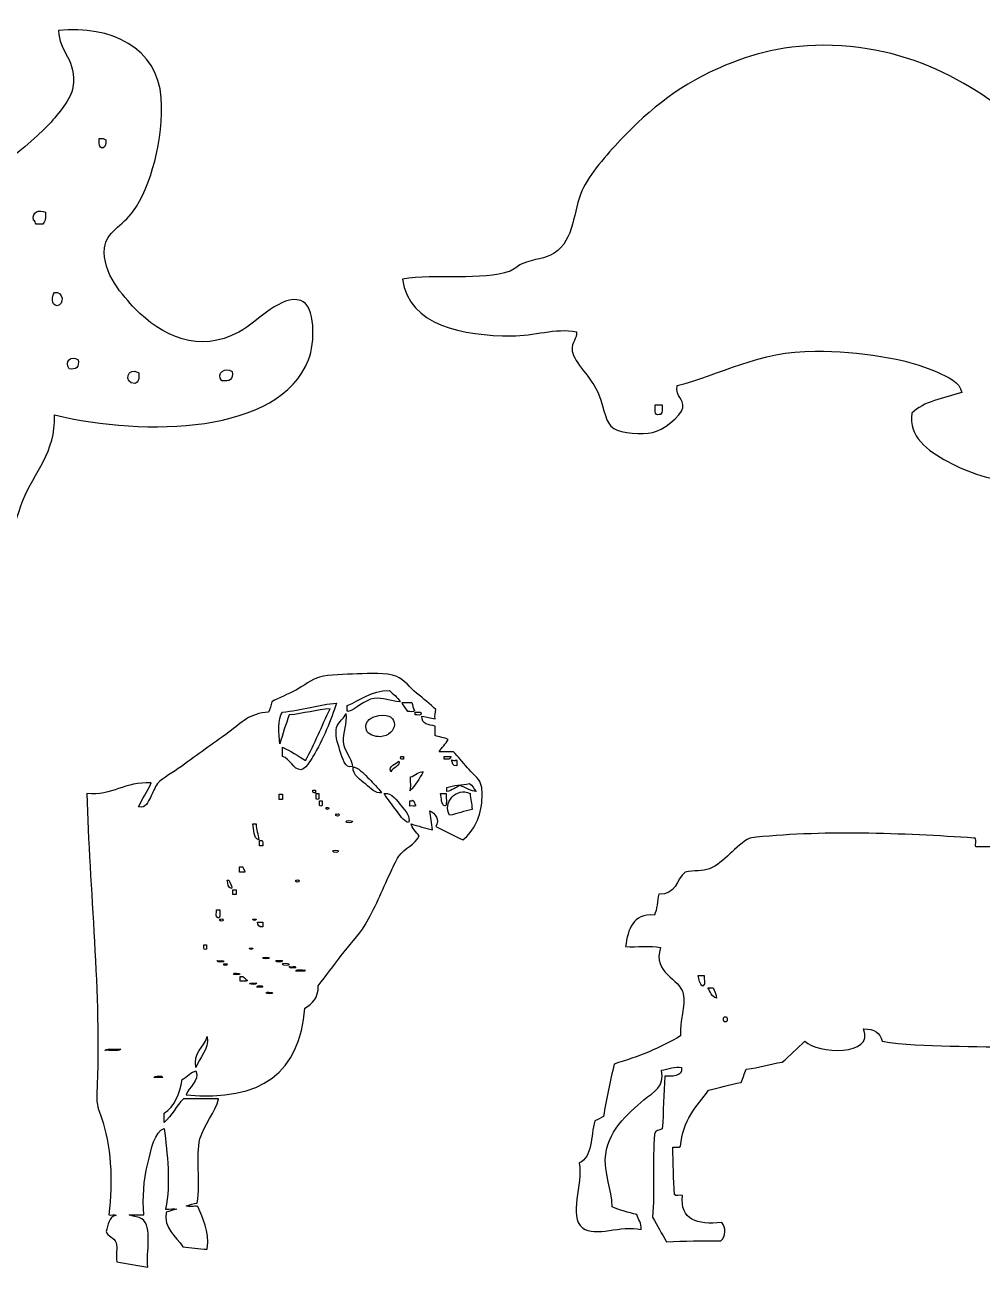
# Model space of a CAD drawing. Header units: centimetres. Extents: x -66 to 65, y -66 to 66.
# Drawn here: x 0.75 to 9.15, y 20.68 to 31.57 of the extents above; entities that cross this region are included whole.
import ezdxf

# ---------------------------------------------------------------- set-up
doc = ezdxf.new("R2010")
doc.units = ezdxf.units.CM
doc.header["$MEASUREMENT"] = 0
doc.layers.add('Layer 1', color=7, linetype='Continuous')

msp = doc.modelspace()

# ---------------------------------------------------------------- linework, layer by layer
at = {"layer": 'Layer 1'}
for points, knots in [([(1.01197, 28.14978), (1.02128, 27.81786), (0.83533, 27.65091), (0.73495, 27.3995), (0.73495, 27.3995), (0.63637, 27.15264), (0.59131, 26.8819), (0.57334, 26.53381), (0.57334, 26.53381), (0.14448, 26.36405), (-0.21411, 26.88243), (-0.25772, 27.27253), (-0.25772, 27.27253), (-0.29063, 27.56661), (-0.19168, 27.89999), (-0.40779, 28.04591), (-0.40779, 28.04591), (-0.82313, 28.04829), (-1.24218, 28.07816), (-1.58516, 28.21903), (-1.58516, 28.21903), (-1.89181, 28.34497), (-2.20159, 28.56124), (-2.33544, 28.80773), (-2.33544, 28.80773), (-2.39711, 28.92132), (-2.47138, 29.23162), (-2.347, 29.3156), (-2.347, 29.3156), (-2.1973, 29.41667), (-1.7365, 29.22035), (-1.57362, 29.16553), (-1.57362, 29.16553), (-1.29679, 29.0724), (-1.06663, 28.94709), (-0.81181, 28.96931), (-0.81181, 28.96931), (-0.67865, 28.98093), (-0.55011, 29.07128), (-0.53476, 29.18862), (-0.53476, 29.18862), (-0.50796, 29.39383), (-0.71015, 29.57541), (-0.83488, 29.68498), (-0.83488, 29.68498), (-0.99241, 29.82333), (-1.14518, 29.90641), (-1.28507, 30.03124), (-1.28507, 30.03124), (-1.39707, 30.13123), (-1.5061, 30.27788), (-1.60826, 30.42372), (-1.60826, 30.42372), (-1.70071, 30.55559), (-1.84631, 30.71873), (-1.8045, 30.93159), (-1.8045, 30.93159), (-1.77823, 31.0655), (-1.60537, 31.2107), (-1.44668, 31.1971), (-1.44668, 31.1971), (-1.20255, 31.17612), (-1.11529, 30.79133), (-0.89264, 30.71228), (-0.89264, 30.71228), (-0.75606, 30.66381), (-0.62374, 30.67926), (-0.52328, 30.65455), (-0.52328, 30.65455), (-0.13482, 30.55911), (0.1345, 30.28294), (0.20393, 29.82347), (0.20393, 29.82347), (0.27521, 30.22233), (0.7141, 30.42026), (0.96577, 30.70075), (0.96577, 30.70075), (1.04737, 30.79171), (1.15598, 30.92083), (1.17355, 31.02394), (1.17355, 31.02394), (1.21295, 31.25556), (1.04838, 31.33607), (1.04655, 31.5203), (1.04655, 31.5203), (1.50579, 31.57047), (1.91737, 31.36578), (1.9469, 30.9316), (1.9469, 30.9316), (1.97122, 30.57399), (1.85186, 30.13737), (1.70449, 29.93891), (1.70449, 29.93891), (1.60376, 29.80331), (1.46636, 29.75799), (1.45054, 29.61572), (1.45054, 29.61572), (1.42593, 29.39392), (1.619, 29.18625), (1.71605, 29.08475), (1.71605, 29.08475), (1.9501, 28.83975), (2.28485, 28.68679), (2.62794, 28.87695), (2.62794, 28.87695), (2.81569, 28.98104), (2.99587, 29.20665), (3.17044, 29.154), (3.17044, 29.154), (3.30099, 29.11463), (3.29736, 28.78136), (3.23968, 28.63454), (3.23968, 28.63454), (2.98354, 27.98251), (1.80855, 27.96028), (1.01197, 28.14978)], [0, 0, 0, 0, 0.03333333, 0.03333333, 0.03333333, 0.03333333, 0.06666667, 0.06666667, 0.06666667, 0.06666667, 0.1, 0.1, 0.1, 0.1, 0.13333333, 0.13333333, 0.13333333, 0.13333333, 0.16666667, 0.16666667, 0.16666667, 0.16666667, 0.2, 0.2, 0.2, 0.2, 0.23333333, 0.23333333, 0.23333333, 0.23333333, 0.26666667, 0.26666667, 0.26666667, 0.26666667, 0.3, 0.3, 0.3, 0.3, 0.33333333, 0.33333333, 0.33333333, 0.33333333, 0.36666667, 0.36666667, 0.36666667, 0.36666667, 0.4, 0.4, 0.4, 0.4, 0.43333333, 0.43333333, 0.43333333, 0.43333333, 0.46666667, 0.46666667, 0.46666667, 0.46666667, 0.5, 0.5, 0.5, 0.5, 0.53333333, 0.53333333, 0.53333333, 0.53333333, 0.56666667, 0.56666667, 0.56666667, 0.56666667, 0.6, 0.6, 0.6, 0.6, 0.63333333, 0.63333333, 0.63333333, 0.63333333, 0.66666667, 0.66666667, 0.66666667, 0.66666667, 0.7, 0.7, 0.7, 0.7, 0.73333333, 0.73333333, 0.73333333, 0.73333333, 0.76666667, 0.76666667, 0.76666667, 0.76666667, 0.8, 0.8, 0.8, 0.8, 0.83333333, 0.83333333, 0.83333333, 0.83333333, 0.86666667, 0.86666667, 0.86666667, 0.86666667, 0.9, 0.9, 0.9, 0.9, 0.93333333, 0.93333333, 0.93333333, 0.93333333, 1, 1, 1, 1]), ([(10.75877, 27.83797), (10.68699, 27.5917), (10.89958, 27.41646), (10.85563, 27.22043), (10.85563, 27.22043), (10.82393, 27.07909), (10.59131, 27.05406), (10.38338, 27.08721), (10.38338, 27.08721), (10.29887, 27.1007), (10.19904, 27.16508), (10.16544, 27.23252), (10.16544, 27.23252), (10.09858, 27.36648), (10.16158, 27.59312), (10.09276, 27.72901), (10.09276, 27.72901), (10.03013, 27.85265), (9.86345, 27.9075), (9.76584, 27.95907), (9.76584, 27.95907), (9.63477, 28.02829), (9.51073, 28.10366), (9.39045, 28.14068), (9.39045, 28.14068), (9.41151, 28.05993), (9.45673, 28.00812), (9.49943, 27.93483), (9.49943, 27.93483), (9.57645, 27.8027), (9.6685, 27.61863), (9.42675, 27.5837), (9.42675, 27.5837), (9.25041, 27.55819), (9.01487, 27.6494), (8.84554, 27.7411), (8.84554, 27.7411), (8.66205, 27.84048), (8.49949, 27.95978), (8.53071, 28.16491), (8.53071, 28.16491), (8.63025, 28.27127), (8.81183, 28.29553), (8.96664, 28.34655), (8.96664, 28.34655), (8.95394, 28.43643), (8.84483, 28.48569), (8.7487, 28.52816), (8.7487, 28.52816), (8.47655, 28.64847), (8.06618, 28.70863), (7.68312, 28.7098), (7.68312, 28.7098), (7.18681, 28.71136), (6.84114, 28.49935), (6.47223, 28.40709), (6.47223, 28.40709), (6.45665, 28.30324), (6.53094, 28.29589), (6.52068, 28.21336), (6.52068, 28.21336), (6.51158, 28.13994), (6.34045, 28.01373), (6.2543, 27.99542), (6.2543, 27.99542), (6.16984, 27.97743), (5.98204, 27.9897), (5.91526, 28.03172), (5.91526, 28.03172), (5.8421, 28.0777), (5.83954, 28.18444), (5.78204, 28.33446), (5.78204, 28.33446), (5.72767, 28.47633), (5.5645, 28.6083), (5.55198, 28.70982), (5.55198, 28.70982), (5.541, 28.79896), (5.59939, 28.81428), (5.58831, 28.87937), (5.58831, 28.87937), (5.40419, 28.91474), (5.21519, 28.84267), (5.01922, 28.84304), (5.01922, 28.84304), (4.59567, 28.84375), (4.1221, 28.92982), (4.06259, 29.3395), (4.06259, 29.3395), (4.35363, 29.39371), (4.76048, 29.32034), (5.0071, 29.41213), (5.0071, 29.41213), (5.04726, 29.42708), (5.07118, 29.45401), (5.10396, 29.47269), (5.10396, 29.47269), (5.23271, 29.52584), (5.30748, 29.51397), (5.39458, 29.56955), (5.39458, 29.56955), (5.57304, 29.68353), (5.56021, 29.94846), (5.63673, 30.11446), (5.63673, 30.11446), (5.70708, 30.2671), (5.84784, 30.42606), (5.97577, 30.56251), (5.97577, 30.56251), (6.2316, 30.83532), (6.51523, 31.05868), (6.89604, 31.21637), (6.89604, 31.21637), (7.18216, 31.33488), (7.48492, 31.41187), (7.91318, 31.38589), (7.91318, 31.38589), (8.73117, 31.33628), (9.30764, 30.87977), (9.80215, 30.44141), (9.80215, 30.44141), (10.18778, 30.09954), (10.55621, 29.80247), (10.72245, 29.24264), (10.72245, 29.24264), (10.77304, 29.07222), (10.80741, 28.8387), (10.89197, 28.67349), (10.89197, 28.67349), (10.98878, 28.48439), (11.25919, 28.42536), (11.26733, 28.1407), (11.26733, 28.1407), (11.27502, 27.8722), (10.94532, 27.60093), (10.75877, 27.83797)], [0, 0, 0, 0, 0.02857143, 0.02857143, 0.02857143, 0.02857143, 0.05714286, 0.05714286, 0.05714286, 0.05714286, 0.08571429, 0.08571429, 0.08571429, 0.08571429, 0.11428571, 0.11428571, 0.11428571, 0.11428571, 0.14285714, 0.14285714, 0.14285714, 0.14285714, 0.17142857, 0.17142857, 0.17142857, 0.17142857, 0.2, 0.2, 0.2, 0.2, 0.22857143, 0.22857143, 0.22857143, 0.22857143, 0.25714286, 0.25714286, 0.25714286, 0.25714286, 0.28571429, 0.28571429, 0.28571429, 0.28571429, 0.31428571, 0.31428571, 0.31428571, 0.31428571, 0.34285714, 0.34285714, 0.34285714, 0.34285714, 0.37142857, 0.37142857, 0.37142857, 0.37142857, 0.4, 0.4, 0.4, 0.4, 0.42857143, 0.42857143, 0.42857143, 0.42857143, 0.45714286, 0.45714286, 0.45714286, 0.45714286, 0.48571429, 0.48571429, 0.48571429, 0.48571429, 0.51428571, 0.51428571, 0.51428571, 0.51428571, 0.54285714, 0.54285714, 0.54285714, 0.54285714, 0.57142857, 0.57142857, 0.57142857, 0.57142857, 0.6, 0.6, 0.6, 0.6, 0.62857143, 0.62857143, 0.62857143, 0.62857143, 0.65714286, 0.65714286, 0.65714286, 0.65714286, 0.68571429, 0.68571429, 0.68571429, 0.68571429, 0.71428571, 0.71428571, 0.71428571, 0.71428571, 0.74285714, 0.74285714, 0.74285714, 0.74285714, 0.77142857, 0.77142857, 0.77142857, 0.77142857, 0.8, 0.8, 0.8, 0.8, 0.82857143, 0.82857143, 0.82857143, 0.82857143, 0.85714286, 0.85714286, 0.85714286, 0.85714286, 0.88571429, 0.88571429, 0.88571429, 0.88571429, 0.91428571, 0.91428571, 0.91428571, 0.91428571, 0.94285714, 0.94285714, 0.94285714, 0.94285714, 1, 1, 1, 1]), ([(1.43908, 30.49298), (1.45924, 30.50356), (1.46456, 30.52904), (1.46215, 30.56222), (1.46215, 30.56222), (1.44874, 30.57193), (1.43122, 30.57746), (1.40444, 30.57381), (1.40444, 30.57381), (1.40601, 30.53685), (1.39302, 30.48541), (1.43908, 30.49298)], [0, 0, 0, 0, 0.25, 0.25, 0.25, 0.25, 0.5, 0.5, 0.5, 0.5, 1, 1, 1, 1]), ([(0.82729, 29.85811), (0.84351, 29.85512), (0.84047, 29.83284), (0.85039, 29.82348), (0.85039, 29.82348), (0.86965, 29.82348), (0.88883, 29.82348), (0.90812, 29.82348), (0.90812, 29.82348), (0.93183, 29.84208), (0.9349, 29.88137), (0.93122, 29.92741), (0.93122, 29.92741), (0.87862, 29.9535), (0.81414, 29.93169), (0.82729, 29.85811)], [0, 0, 0, 0, 0.2, 0.2, 0.2, 0.2, 0.4, 0.4, 0.4, 0.4, 0.6, 0.6, 0.6, 0.6, 1, 1, 1, 1]), ([(1.03506, 29.10786), (1.10028, 29.11588), (1.09107, 29.23745), (1.01196, 29.22324), (1.01196, 29.22324), (0.98958, 29.18874), (0.97656, 29.11561), (1.03506, 29.10786)], [0, 0, 0, 0, 0.33333333, 0.33333333, 0.33333333, 0.33333333, 1, 1, 1, 1]), ([(1.13894, 28.5538), (1.20204, 28.54454), (1.22898, 28.57153), (1.21977, 28.63458), (1.21977, 28.63458), (1.15563, 28.67574), (1.0978, 28.61791), (1.13894, 28.5538)], [0, 0, 0, 0, 0.33333333, 0.33333333, 0.33333333, 0.33333333, 1, 1, 1, 1]), ([(1.7161, 28.42682), (1.75052, 28.43468), (1.75476, 28.47275), (1.75073, 28.51916), (1.75073, 28.51916), (1.65427, 28.58385), (1.60744, 28.42579), (1.7161, 28.42682)], [0, 0, 0, 0, 0.33333333, 0.33333333, 0.33333333, 0.33333333, 1, 1, 1, 1]), ([(2.47792, 28.44992), (2.54467, 28.44087), (2.58214, 28.46109), (2.57026, 28.5307), (2.57026, 28.5307), (2.51207, 28.57674), (2.42503, 28.51493), (2.47792, 28.44992)], [0, 0, 0, 0, 0.33333333, 0.33333333, 0.33333333, 0.33333333, 1, 1, 1, 1]), ([(6.3148, 28.15277), (6.34943, 28.15446), (6.33695, 28.20331), (6.33901, 28.23757), (6.33901, 28.23757), (6.31882, 28.23754), (6.29866, 28.23757), (6.27845, 28.23757), (6.27845, 28.23757), (6.28011, 28.19883), (6.26651, 28.14491), (6.3148, 28.15277)], [0, 0, 0, 0, 0.25, 0.25, 0.25, 0.25, 0.5, 0.5, 0.5, 0.5, 1, 1, 1, 1]), ([(2.08414, 21.1878), (2.06895, 21.19312), (2.01844, 21.18415), (1.98569, 21.1878), (1.98569, 21.1878), (2.03178, 21.41688), (2.00043, 21.66926), (1.9741, 21.89442), (1.9741, 21.89442), (1.88927, 21.86619), (1.85924, 21.71173), (1.82929, 21.58742), (1.82929, 21.58742), (1.79177, 21.43171), (1.7836, 21.2922), (1.79455, 21.13564), (1.79455, 21.13564), (1.75208, 21.13564), (1.70959, 21.13564), (1.66713, 21.13564), (1.66713, 21.13564), (1.71473, 21.1195), (1.74703, 21.12172), (1.7772, 21.1009), (1.7772, 21.1009), (1.87499, 21.03338), (1.81337, 20.80631), (1.82932, 20.6781), (1.82932, 20.6781), (1.73571, 20.69067), (1.64771, 20.70882), (1.55709, 20.72443), (1.55709, 20.72443), (1.54749, 20.78944), (1.56527, 20.84601), (1.55132, 20.89241), (1.55132, 20.89241), (1.5364, 20.94202), (1.47546, 20.94496), (1.4644, 20.99086), (1.4644, 20.99086), (1.48538, 21.04521), (1.48382, 21.12204), (1.55132, 21.12987), (1.55132, 21.12987), (1.5414, 21.1431), (1.50708, 21.13199), (1.48761, 21.13564), (1.48761, 21.13564), (1.52817, 21.43234), (1.50333, 21.76027), (1.4239, 21.98707), (1.4239, 21.98707), (1.39773, 22.06184), (1.37879, 22.09523), (1.38334, 22.19556), (1.38334, 22.19556), (1.4235, 23.07919), (1.31569, 24.00235), (1.29648, 24.83092), (1.29648, 24.83092), (1.51556, 24.8075), (1.62964, 24.93747), (1.8583, 24.9236), (1.8583, 24.9236), (1.82917, 24.84653), (1.78199, 24.7875), (1.74823, 24.71508), (1.74823, 24.71508), (1.81459, 24.69799), (1.83231, 24.75913), (1.8525, 24.79617), (1.8525, 24.79617), (1.87338, 24.83443), (1.89089, 24.88735), (1.91621, 24.9178), (1.91621, 24.9178), (1.96164, 24.97246), (2.05398, 25.01607), (2.12473, 25.0684), (2.12473, 25.0684), (2.27186, 25.1772), (2.38963, 25.25893), (2.54174, 25.36958), (2.54174, 25.36958), (2.65358, 25.45094), (2.72047, 25.5364), (2.88924, 25.54333), (2.88924, 25.54333), (2.90086, 25.57228), (2.90821, 25.60548), (2.91824, 25.63601), (2.91824, 25.63601), (2.97886, 25.67141), (3.05381, 25.6985), (3.13255, 25.74026), (3.13255, 25.74026), (3.19452, 25.77312), (3.265, 25.83067), (3.33527, 25.8503), (3.33527, 25.8503), (3.42385, 25.87507), (3.5563, 25.8743), (3.66539, 25.87925), (3.66539, 25.87925), (3.77628, 25.88428), (3.91928, 25.89274), (4.01292, 25.85607), (4.01292, 25.85607), (4.0724, 25.83281), (4.13497, 25.75468), (4.1867, 25.71129), (4.1867, 25.71129), (4.24777, 25.66004), (4.30552, 25.61829), (4.35466, 25.56648), (4.35466, 25.56648), (4.35217, 25.54), (4.34588, 25.51737), (4.34887, 25.48541), (4.34887, 25.48541), (4.30799, 25.49091), (4.27685, 25.50605), (4.23304, 25.50856), (4.23304, 25.50856), (4.22793, 25.43588), (4.29413, 25.4345), (4.34887, 25.42167), (4.34887, 25.42167), (4.34887, 25.39466), (4.34887, 25.36762), (4.34887, 25.3406), (4.34887, 25.3406), (4.38231, 25.32383), (4.4311, 25.32245), (4.4647, 25.30586), (4.4647, 25.30586), (4.44337, 25.26347), (4.40715, 25.23601), (4.38366, 25.19582), (4.38366, 25.19582), (4.40506, 25.19384), (4.47095, 25.19722), (4.51103, 25.19582), (4.51103, 25.19582), (4.54611, 25.1565), (4.58876, 25.10843), (4.63269, 25.05681), (4.63269, 25.05681), (4.66957, 25.01344), (4.73096, 24.96288), (4.74852, 24.9178), (4.74852, 24.9178), (4.76487, 24.87592), (4.76159, 24.82035), (4.76011, 24.77879), (4.76011, 24.77879), (4.75503, 24.63623), (4.68611, 24.49391), (4.5921, 24.42547), (4.5921, 24.42547), (4.5091, 24.46021), (4.43446, 24.50336), (4.35464, 24.5413), (4.35464, 24.5413), (4.39414, 24.59924), (4.35027, 24.65933), (4.30249, 24.68031), (4.30249, 24.68031), (4.31183, 24.62591), (4.3213, 24.57167), (4.32569, 24.51233), (4.32569, 24.51233), (4.26148, 24.52731), (4.20131, 24.54628), (4.14032, 24.56448), (4.14032, 24.56448), (4.14384, 24.53315), (4.18456, 24.48907), (4.20983, 24.46023), (4.20983, 24.46023), (4.17274, 24.38392), (4.07963, 24.34937), (4.03026, 24.28068), (4.03026, 24.28068), (4.00179, 24.24102), (3.98009, 24.17995), (3.95499, 24.13011), (3.95499, 24.13011), (3.8839, 23.98869), (3.82098, 23.81618), (3.73491, 23.67833), (3.73491, 23.67833), (3.67369, 23.58028), (3.5918, 23.49855), (3.52639, 23.41192), (3.52639, 23.41192), (3.45866, 23.32215), (3.39391, 23.23356), (3.32367, 23.14548), (3.32367, 23.14548), (3.32756, 23.03732), (3.27141, 22.98922), (3.20784, 22.94855), (3.20784, 22.94855), (3.16328, 22.39266), (2.83086, 22.12466), (2.16528, 22.1898), (2.16528, 22.1898), (2.18727, 22.26073), (2.28646, 22.30892), (2.2522, 22.39832), (2.2522, 22.39832), (2.21431, 22.39364), (2.17214, 22.34326), (2.13054, 22.32302), (2.13054, 22.32302), (2.10739, 22.19557), (2.06577, 22.08661), (1.97414, 22.02764), (1.97414, 22.02764), (1.97414, 22.00063), (1.97414, 21.97359), (1.97414, 21.94655), (1.97414, 21.94655), (2.03801, 22.00817), (2.08217, 22.0895), (2.14212, 22.15507), (2.14212, 22.15507), (2.24443, 22.15507), (2.34675, 22.15507), (2.44909, 22.15507), (2.44909, 22.15507), (2.42636, 22.03569), (2.31955, 21.92718), (2.28693, 21.80175), (2.28693, 21.80175), (2.24777, 21.65094), (2.29511, 21.42861), (2.26378, 21.23993), (2.26378, 21.23993), (2.22838, 21.23477), (2.19872, 21.2239), (2.16528, 21.21675), (2.16528, 21.21675), (2.18856, 21.20334), (2.23666, 21.21477), (2.26955, 21.21096), (2.26955, 21.21096), (2.31006, 21.09896), (2.37181, 21.00816), (2.35062, 20.83448), (2.35062, 20.83448), (2.27693, 20.83996), (2.20587, 20.84805), (2.13631, 20.85766), (2.13631, 20.85766), (2.07895, 20.94794), (1.9633, 21.01866), (1.9915, 21.15884), (1.9915, 21.15884), (2.02032, 21.17055), (2.05112, 21.18028), (2.08414, 21.1878)], [0, 0, 0, 0, 0.01492537, 0.01492537, 0.01492537, 0.01492537, 0.02985075, 0.02985075, 0.02985075, 0.02985075, 0.04477612, 0.04477612, 0.04477612, 0.04477612, 0.05970149, 0.05970149, 0.05970149, 0.05970149, 0.07462687, 0.07462687, 0.07462687, 0.07462687, 0.08955224, 0.08955224, 0.08955224, 0.08955224, 0.10447761, 0.10447761, 0.10447761, 0.10447761, 0.11940299, 0.11940299, 0.11940299, 0.11940299, 0.13432836, 0.13432836, 0.13432836, 0.13432836, 0.14925373, 0.14925373, 0.14925373, 0.14925373, 0.1641791, 0.1641791, 0.1641791, 0.1641791, 0.17910448, 0.17910448, 0.17910448, 0.17910448, 0.19402985, 0.19402985, 0.19402985, 0.19402985, 0.20895522, 0.20895522, 0.20895522, 0.20895522, 0.2238806, 0.2238806, 0.2238806, 0.2238806, 0.23880597, 0.23880597, 0.23880597, 0.23880597, 0.25373134, 0.25373134, 0.25373134, 0.25373134, 0.26865672, 0.26865672, 0.26865672, 0.26865672, 0.28358209, 0.28358209, 0.28358209, 0.28358209, 0.29850746, 0.29850746, 0.29850746, 0.29850746, 0.31343284, 0.31343284, 0.31343284, 0.31343284, 0.32835821, 0.32835821, 0.32835821, 0.32835821, 0.34328358, 0.34328358, 0.34328358, 0.34328358, 0.35820896, 0.35820896, 0.35820896, 0.35820896, 0.37313433, 0.37313433, 0.37313433, 0.37313433, 0.3880597, 0.3880597, 0.3880597, 0.3880597, 0.40298507, 0.40298507, 0.40298507, 0.40298507, 0.41791045, 0.41791045, 0.41791045, 0.41791045, 0.43283582, 0.43283582, 0.43283582, 0.43283582, 0.44776119, 0.44776119, 0.44776119, 0.44776119, 0.46268657, 0.46268657, 0.46268657, 0.46268657, 0.47761194, 0.47761194, 0.47761194, 0.47761194, 0.49253731, 0.49253731, 0.49253731, 0.49253731, 0.50746269, 0.50746269, 0.50746269, 0.50746269, 0.52238806, 0.52238806, 0.52238806, 0.52238806, 0.53731343, 0.53731343, 0.53731343, 0.53731343, 0.55223881, 0.55223881, 0.55223881, 0.55223881, 0.56716418, 0.56716418, 0.56716418, 0.56716418, 0.58208955, 0.58208955, 0.58208955, 0.58208955, 0.59701493, 0.59701493, 0.59701493, 0.59701493, 0.6119403, 0.6119403, 0.6119403, 0.6119403, 0.62686567, 0.62686567, 0.62686567, 0.62686567, 0.64179104, 0.64179104, 0.64179104, 0.64179104, 0.65671642, 0.65671642, 0.65671642, 0.65671642, 0.67164179, 0.67164179, 0.67164179, 0.67164179, 0.68656716, 0.68656716, 0.68656716, 0.68656716, 0.70149254, 0.70149254, 0.70149254, 0.70149254, 0.71641791, 0.71641791, 0.71641791, 0.71641791, 0.73134328, 0.73134328, 0.73134328, 0.73134328, 0.74626866, 0.74626866, 0.74626866, 0.74626866, 0.76119403, 0.76119403, 0.76119403, 0.76119403, 0.7761194, 0.7761194, 0.7761194, 0.7761194, 0.79104478, 0.79104478, 0.79104478, 0.79104478, 0.80597015, 0.80597015, 0.80597015, 0.80597015, 0.82089552, 0.82089552, 0.82089552, 0.82089552, 0.8358209, 0.8358209, 0.8358209, 0.8358209, 0.85074627, 0.85074627, 0.85074627, 0.85074627, 0.86567164, 0.86567164, 0.86567164, 0.86567164, 0.88059701, 0.88059701, 0.88059701, 0.88059701, 0.89552239, 0.89552239, 0.89552239, 0.89552239, 0.91044776, 0.91044776, 0.91044776, 0.91044776, 0.92537313, 0.92537313, 0.92537313, 0.92537313, 0.94029851, 0.94029851, 0.94029851, 0.94029851, 0.95522388, 0.95522388, 0.95522388, 0.95522388, 0.97014925, 0.97014925, 0.97014925, 0.97014925, 1, 1, 1, 1]), ([(3.94916, 25.7345), (3.78475, 25.73095), (3.69516, 25.65253), (3.57848, 25.60128), (3.57848, 25.60128), (3.5821, 25.58554), (3.57115, 25.5553), (3.58427, 25.54913), (3.58427, 25.54913), (3.65859, 25.57088), (3.72778, 25.65237), (3.81597, 25.66496), (3.81597, 25.66496), (3.88656, 25.67504), (3.95985, 25.63927), (4.04187, 25.63601), (4.04187, 25.63601), (4.01938, 25.67727), (3.9812, 25.70278), (3.94916, 25.7345)], [0, 0, 0, 0, 0.16666667, 0.16666667, 0.16666667, 0.16666667, 0.33333333, 0.33333333, 0.33333333, 0.33333333, 0.5, 0.5, 0.5, 0.5, 0.66666667, 0.66666667, 0.66666667, 0.66666667, 1, 1, 1, 1]), ([(3.17306, 25.03944), (3.2092, 25.04111), (3.25214, 25.11387), (3.27731, 25.1553), (3.27731, 25.1553), (3.36602, 25.30143), (3.43823, 25.48399), (3.48583, 25.62443), (3.48583, 25.62443), (3.33756, 25.61054), (3.17275, 25.56297), (3.01088, 25.54334), (3.01088, 25.54334), (2.96667, 25.49103), (2.9804, 25.34993), (2.98773, 25.26534), (2.98773, 25.26534), (3.01226, 25.35278), (3.04009, 25.43695), (3.0688, 25.52019), (3.0688, 25.52019), (3.19263, 25.52972), (3.31732, 25.56879), (3.42789, 25.57231), (3.42789, 25.57231), (3.35529, 25.4229), (3.29163, 25.26452), (3.21358, 25.12053), (3.21358, 25.12053), (3.14804, 25.16114), (3.08282, 25.2021), (3.01086, 25.23639), (3.01086, 25.23639), (3.01086, 25.20935), (3.01086, 25.18231), (3.01086, 25.1553), (3.01086, 25.1553), (3.07598, 25.14004), (3.10723, 25.03648), (3.17306, 25.03944)], [0, 0, 0, 0, 0.09090909, 0.09090909, 0.09090909, 0.09090909, 0.18181818, 0.18181818, 0.18181818, 0.18181818, 0.27272727, 0.27272727, 0.27272727, 0.27272727, 0.36363636, 0.36363636, 0.36363636, 0.36363636, 0.45454545, 0.45454545, 0.45454545, 0.45454545, 0.54545455, 0.54545455, 0.54545455, 0.54545455, 0.63636364, 0.63636364, 0.63636364, 0.63636364, 0.72727273, 0.72727273, 0.72727273, 0.72727273, 0.81818182, 0.81818182, 0.81818182, 0.81818182, 1, 1, 1, 1]), ([(4.11137, 25.54914), (4.12894, 25.55279), (4.16124, 25.54173), (4.16926, 25.55493), (4.16926, 25.55493), (4.15672, 25.57522), (4.15193, 25.60324), (4.14611, 25.63023), (4.14611, 25.63023), (4.11714, 25.63023), (4.08819, 25.63023), (4.05922, 25.63023), (4.05922, 25.63023), (4.07163, 25.59824), (4.09333, 25.57551), (4.11137, 25.54914)], [0, 0, 0, 0, 0.2, 0.2, 0.2, 0.2, 0.4, 0.4, 0.4, 0.4, 0.6, 0.6, 0.6, 0.6, 1, 1, 1, 1]), ([(11.14019, 25.66142), (11.16874, 25.60805), (11.20832, 25.56575), (11.23999, 25.51553), (11.23999, 25.51553), (11.28195, 25.51455), (11.29021, 25.54723), (11.33214, 25.54625), (11.33214, 25.54625), (11.35143, 25.38128), (11.37299, 25.21854), (11.3859, 25.04711), (11.3859, 25.04711), (11.41945, 25.12876), (11.44273, 25.22062), (11.46268, 25.31587), (11.46268, 25.31587), (11.51864, 25.27716), (11.53819, 25.20199), (11.5932, 25.16231), (11.5932, 25.16231), (11.62902, 25.16231), (11.66488, 25.16231), (11.7007, 25.16231), (11.7007, 25.16231), (11.72732, 25.05328), (11.83826, 25.02854), (11.96176, 25.01642), (11.96176, 25.01642), (12.00452, 24.86976), (12.17168, 24.84751), (12.29963, 24.78605), (12.29963, 24.78605), (12.39036, 24.66979), (12.36924, 24.49527), (12.36107, 24.29461), (12.36107, 24.29461), (12.22063, 24.27069), (12.08119, 24.34284), (11.95409, 24.32533), (11.95409, 24.32533), (11.8499, 24.31096), (11.74528, 24.18584), (11.60854, 24.24855), (11.60854, 24.24855), (11.5919, 24.23445), (11.59237, 24.20328), (11.59317, 24.17177), (11.59317, 24.17177), (11.50236, 24.15507), (11.42767, 24.12224), (11.33978, 24.10266), (11.33978, 24.10266), (11.29126, 24.04199), (11.19979, 23.98521), (11.17084, 23.91068), (11.17084, 23.91068), (11.15359, 23.86626), (11.15213, 23.80609), (11.14012, 23.75709), (11.14012, 23.75709), (11.05942, 23.42787), (10.89969, 23.12696), (10.76383, 22.851), (10.76383, 22.851), (10.68075, 22.82658), (10.62069, 22.77914), (10.54116, 22.75117), (10.54116, 22.75117), (10.52444, 22.66645), (10.44469, 22.57504), (10.42599, 22.47473), (10.42599, 22.47473), (10.37556, 22.20409), (10.46819, 21.82512), (10.44134, 21.54559), (10.44134, 21.54559), (10.44989, 21.52598), (10.50074, 21.54866), (10.51045, 21.53022), (10.51045, 21.53022), (10.52683, 21.42634), (10.55096, 21.33012), (10.57186, 21.23074), (10.57186, 21.23074), (10.65528, 21.21947), (10.73746, 21.20693), (10.82525, 21.20002), (10.82525, 21.20002), (10.83475, 21.143), (10.85155, 21.09315), (10.86364, 21.03876), (10.86364, 21.03876), (10.62165, 21.06808), (10.32257, 21.08824), (10.09579, 21.03106), (10.09579, 21.03106), (10.06798, 21.12869), (10.02499, 21.21114), (9.99596, 21.3075), (9.99596, 21.3075), (9.95852, 21.31102), (9.906, 21.29948), (9.88076, 21.31517), (9.88076, 21.31517), (9.87555, 21.45328), (9.85925, 21.58034), (9.85004, 21.71448), (9.85004, 21.71448), (9.83377, 21.7366), (9.79313, 21.73435), (9.78093, 21.76057), (9.78093, 21.76057), (9.76233, 21.85992), (9.74455, 21.97142), (9.72719, 22.08307), (9.72719, 22.08307), (9.7101, 22.19277), (9.71417, 22.31918), (9.6811, 22.40557), (9.6811, 22.40557), (9.64554, 22.49862), (9.54177, 22.52897), (9.48917, 22.59753), (9.48917, 22.59753), (9.08962, 22.62547), (8.63568, 22.59896), (8.26822, 22.65897), (8.26822, 22.65897), (8.25425, 22.73459), (8.19943, 22.76935), (8.10696, 22.76647), (8.10696, 22.76647), (8.20724, 22.52694), (7.69831, 22.54602), (7.59248, 22.65897), (7.59248, 22.65897), (7.5257, 22.59777), (7.46114, 22.53435), (7.39283, 22.47469), (7.39283, 22.47469), (7.28184, 22.4603), (7.19077, 22.42587), (7.07803, 22.41325), (7.07803, 22.41325), (7.05768, 22.37981), (7.05223, 22.33149), (7.03194, 22.29805), (7.03194, 22.29805), (6.93103, 22.28128), (6.84443, 22.25008), (6.74783, 22.22894), (6.74783, 22.22894), (6.64102, 22.09006), (6.5187, 21.96661), (6.50214, 21.73748), (6.50214, 21.73748), (6.48941, 21.72462), (6.45705, 21.73139), (6.43303, 21.72981), (6.43303, 21.72981), (6.43726, 21.59072), (6.43853, 21.44864), (6.44838, 21.31513), (6.44838, 21.31513), (6.45656, 21.29772), (6.49664, 21.31222), (6.51749, 21.30746), (6.51749, 21.30746), (6.49606, 21.09151), (6.64684, 21.04774), (6.86304, 21.06941), (6.86304, 21.06941), (6.90355, 21.03025), (6.89752, 20.9431), (6.85537, 20.90817), (6.85537, 20.90817), (6.69252, 20.90976), (6.53279, 20.90822), (6.37931, 20.90047), (6.37931, 20.90047), (6.33626, 20.97008), (6.29755, 21.04395), (6.25641, 21.11547), (6.25641, 21.11547), (6.2743, 21.34592), (6.25533, 21.61312), (6.27176, 21.84495), (6.27176, 21.84495), (6.27758, 21.87755), (6.31433, 21.87919), (6.3409, 21.89101), (6.3409, 21.89101), (6.35191, 22.04127), (6.35408, 22.20033), (6.36392, 22.35176), (6.36392, 22.35176), (6.41438, 22.3511), (6.5228, 22.342), (6.50984, 22.42854), (6.50984, 22.42854), (6.45843, 22.44397), (6.39057, 22.40968), (6.3332, 22.40549), (6.3332, 22.40549), (6.36574, 22.25275), (6.26748, 22.2201), (6.17961, 22.1444), (6.17961, 22.1444), (6.0425, 22.02624), (5.84687, 21.86175), (5.84174, 21.62224), (5.84174, 21.62224), (5.83891, 21.48992), (5.89283, 21.36737), (5.90318, 21.20758), (5.90318, 21.20758), (5.96554, 21.17527), (6.04301, 21.158), (6.11815, 21.13847), (6.11815, 21.13847), (6.13003, 21.09402), (6.16025, 21.06791), (6.15657, 21.00792), (6.15657, 21.00792), (5.97681, 21.05205), (5.75583, 20.93561), (5.64209, 21.02327), (5.64209, 21.02327), (5.51131, 21.12405), (5.65146, 21.40427), (5.61137, 21.59152), (5.61137, 21.59152), (5.73099, 21.64086), (5.71286, 21.82795), (5.74961, 21.96011), (5.74961, 21.96011), (5.7753, 21.97284), (5.80073, 21.98577), (5.82639, 21.9985), (5.82639, 21.9985), (5.85073, 22.15844), (5.88656, 22.30687), (5.91852, 22.45925), (5.91852, 22.45925), (6.13267, 22.52153), (6.32733, 22.60326), (6.50214, 22.70497), (6.50214, 22.70497), (6.49084, 22.84189), (6.54736, 22.96696), (6.52516, 23.07356), (6.52516, 23.07356), (6.49592, 23.21405), (6.25425, 23.25017), (6.32551, 23.48054), (6.32551, 23.48054), (6.23846, 23.49843), (6.11821, 23.48313), (6.01838, 23.48821), (6.01838, 23.48821), (6.04267, 23.64053), (6.07947, 23.78034), (6.27175, 23.76465), (6.27175, 23.76465), (6.29739, 23.81325), (6.29546, 23.8894), (6.31014, 23.94893), (6.31014, 23.94893), (6.46278, 23.9371), (6.46225, 24.07839), (6.54051, 24.14091), (6.54051, 24.14091), (6.62134, 24.15726), (6.69503, 24.14948), (6.75554, 24.17163), (6.75554, 24.17163), (6.88392, 24.21854), (6.98292, 24.37914), (7.10876, 24.44037), (7.10876, 24.44037), (7.70727, 24.51175), (8.46917, 24.48254), (9.07456, 24.44037), (9.07456, 24.44037), (9.10636, 24.44148), (9.08258, 24.38695), (9.08993, 24.36359), (9.08993, 24.36359), (9.41701, 24.36415), (9.73236, 24.37642), (10.06513, 24.37129), (10.06513, 24.37129), (10.08262, 24.38193), (10.06796, 24.42474), (10.0728, 24.44807), (10.0728, 24.44807), (10.19938, 24.47059), (10.3078, 24.41688), (10.40297, 24.44807), (10.40297, 24.44807), (10.43914, 24.4599), (10.48049, 24.53755), (10.5105, 24.57862), (10.5105, 24.57862), (10.53955, 24.61836), (10.59146, 24.6636), (10.6103, 24.70917), (10.6103, 24.70917), (10.64263, 24.78728), (10.62297, 24.89107), (10.65636, 24.96259), (10.65636, 24.96259), (10.7423, 25.0584), (10.86483, 25.11758), (10.96351, 25.20064), (10.96351, 25.20064), (10.98391, 25.35169), (11.00293, 25.5042), (11.01725, 25.66136), (11.01725, 25.66136), (11.05825, 25.66142), (11.09923, 25.66142), (11.14019, 25.66142)], [0, 0, 0, 0, 0.01219512, 0.01219512, 0.01219512, 0.01219512, 0.02439024, 0.02439024, 0.02439024, 0.02439024, 0.03658537, 0.03658537, 0.03658537, 0.03658537, 0.04878049, 0.04878049, 0.04878049, 0.04878049, 0.06097561, 0.06097561, 0.06097561, 0.06097561, 0.07317073, 0.07317073, 0.07317073, 0.07317073, 0.08536585, 0.08536585, 0.08536585, 0.08536585, 0.09756098, 0.09756098, 0.09756098, 0.09756098, 0.1097561, 0.1097561, 0.1097561, 0.1097561, 0.12195122, 0.12195122, 0.12195122, 0.12195122, 0.13414634, 0.13414634, 0.13414634, 0.13414634, 0.14634146, 0.14634146, 0.14634146, 0.14634146, 0.15853659, 0.15853659, 0.15853659, 0.15853659, 0.17073171, 0.17073171, 0.17073171, 0.17073171, 0.18292683, 0.18292683, 0.18292683, 0.18292683, 0.19512195, 0.19512195, 0.19512195, 0.19512195, 0.20731707, 0.20731707, 0.20731707, 0.20731707, 0.2195122, 0.2195122, 0.2195122, 0.2195122, 0.23170732, 0.23170732, 0.23170732, 0.23170732, 0.24390244, 0.24390244, 0.24390244, 0.24390244, 0.25609756, 0.25609756, 0.25609756, 0.25609756, 0.26829268, 0.26829268, 0.26829268, 0.26829268, 0.2804878, 0.2804878, 0.2804878, 0.2804878, 0.29268293, 0.29268293, 0.29268293, 0.29268293, 0.30487805, 0.30487805, 0.30487805, 0.30487805, 0.31707317, 0.31707317, 0.31707317, 0.31707317, 0.32926829, 0.32926829, 0.32926829, 0.32926829, 0.34146341, 0.34146341, 0.34146341, 0.34146341, 0.35365854, 0.35365854, 0.35365854, 0.35365854, 0.36585366, 0.36585366, 0.36585366, 0.36585366, 0.37804878, 0.37804878, 0.37804878, 0.37804878, 0.3902439, 0.3902439, 0.3902439, 0.3902439, 0.40243902, 0.40243902, 0.40243902, 0.40243902, 0.41463415, 0.41463415, 0.41463415, 0.41463415, 0.42682927, 0.42682927, 0.42682927, 0.42682927, 0.43902439, 0.43902439, 0.43902439, 0.43902439, 0.45121951, 0.45121951, 0.45121951, 0.45121951, 0.46341463, 0.46341463, 0.46341463, 0.46341463, 0.47560976, 0.47560976, 0.47560976, 0.47560976, 0.48780488, 0.48780488, 0.48780488, 0.48780488, 0.5, 0.5, 0.5, 0.5, 0.51219512, 0.51219512, 0.51219512, 0.51219512, 0.52439024, 0.52439024, 0.52439024, 0.52439024, 0.53658537, 0.53658537, 0.53658537, 0.53658537, 0.54878049, 0.54878049, 0.54878049, 0.54878049, 0.56097561, 0.56097561, 0.56097561, 0.56097561, 0.57317073, 0.57317073, 0.57317073, 0.57317073, 0.58536585, 0.58536585, 0.58536585, 0.58536585, 0.59756098, 0.59756098, 0.59756098, 0.59756098, 0.6097561, 0.6097561, 0.6097561, 0.6097561, 0.62195122, 0.62195122, 0.62195122, 0.62195122, 0.63414634, 0.63414634, 0.63414634, 0.63414634, 0.64634146, 0.64634146, 0.64634146, 0.64634146, 0.65853659, 0.65853659, 0.65853659, 0.65853659, 0.67073171, 0.67073171, 0.67073171, 0.67073171, 0.68292683, 0.68292683, 0.68292683, 0.68292683, 0.69512195, 0.69512195, 0.69512195, 0.69512195, 0.70731707, 0.70731707, 0.70731707, 0.70731707, 0.7195122, 0.7195122, 0.7195122, 0.7195122, 0.73170732, 0.73170732, 0.73170732, 0.73170732, 0.74390244, 0.74390244, 0.74390244, 0.74390244, 0.75609756, 0.75609756, 0.75609756, 0.75609756, 0.76829268, 0.76829268, 0.76829268, 0.76829268, 0.7804878, 0.7804878, 0.7804878, 0.7804878, 0.79268293, 0.79268293, 0.79268293, 0.79268293, 0.80487805, 0.80487805, 0.80487805, 0.80487805, 0.81707317, 0.81707317, 0.81707317, 0.81707317, 0.82926829, 0.82926829, 0.82926829, 0.82926829, 0.84146341, 0.84146341, 0.84146341, 0.84146341, 0.85365854, 0.85365854, 0.85365854, 0.85365854, 0.86585366, 0.86585366, 0.86585366, 0.86585366, 0.87804878, 0.87804878, 0.87804878, 0.87804878, 0.8902439, 0.8902439, 0.8902439, 0.8902439, 0.90243902, 0.90243902, 0.90243902, 0.90243902, 0.91463415, 0.91463415, 0.91463415, 0.91463415, 0.92682927, 0.92682927, 0.92682927, 0.92682927, 0.93902439, 0.93902439, 0.93902439, 0.93902439, 0.95121951, 0.95121951, 0.95121951, 0.95121951, 0.96341463, 0.96341463, 0.96341463, 0.96341463, 0.97560976, 0.97560976, 0.97560976, 0.97560976, 1, 1, 1, 1]), ([(3.48582, 25.41015), (3.46955, 25.35229), (3.49243, 25.27489), (3.51477, 25.20743), (3.51477, 25.20743), (3.53715, 25.13991), (3.55673, 25.04752), (3.62484, 25.06842), (3.62484, 25.06842), (3.6178, 25.14279), (3.55192, 25.20156), (3.54377, 25.28271), (3.54377, 25.28271), (3.53565, 25.36296), (3.57819, 25.44694), (3.56692, 25.53176), (3.56692, 25.53176), (3.55826, 25.48971), (3.5023, 25.46878), (3.48582, 25.41015)], [0, 0, 0, 0, 0.16666667, 0.16666667, 0.16666667, 0.16666667, 0.33333333, 0.33333333, 0.33333333, 0.33333333, 0.5, 0.5, 0.5, 0.5, 0.66666667, 0.66666667, 0.66666667, 0.66666667, 1, 1, 1, 1]), ([(3.74649, 25.38697), (3.75752, 25.34569), (3.82483, 25.32762), (3.86809, 25.32903), (3.86809, 25.32903), (4.01853, 25.33398), (4.05145, 25.54609), (3.8565, 25.5144), (3.8565, 25.5144), (3.79721, 25.50476), (3.72365, 25.4719), (3.74649, 25.38697)], [0, 0, 0, 0, 0.25, 0.25, 0.25, 0.25, 0.5, 0.5, 0.5, 0.5, 1, 1, 1, 1]), ([(4.17506, 25.52019), (4.19326, 25.52516), (4.23496, 25.50662), (4.22718, 25.53755), (4.22718, 25.53755), (4.22104, 25.5507), (4.19077, 25.53975), (4.17506, 25.54334), (4.17506, 25.54334), (4.17506, 25.53562), (4.17506, 25.52789), (4.17506, 25.52019)], [0, 0, 0, 0, 0.25, 0.25, 0.25, 0.25, 0.5, 0.5, 0.5, 0.5, 1, 1, 1, 1]), ([(3.74064, 24.91205), (3.78279, 24.87596), (3.82824, 24.83085), (3.87968, 24.83675), (3.87968, 24.83675), (3.84745, 24.88176), (3.80824, 24.91978), (3.76964, 24.95838), (3.76964, 24.95838), (3.73228, 24.99574), (3.69532, 25.04262), (3.64222, 25.06263), (3.64222, 25.06263), (3.63836, 25.06263), (3.63449, 25.06263), (3.63063, 25.06263), (3.63063, 25.06263), (3.62396, 24.99102), (3.70019, 24.94673), (3.74064, 24.91205)], [0, 0, 0, 0, 0.16666667, 0.16666667, 0.16666667, 0.16666667, 0.33333333, 0.33333333, 0.33333333, 0.33333333, 0.5, 0.5, 0.5, 0.5, 0.66666667, 0.66666667, 0.66666667, 0.66666667, 1, 1, 1, 1]), ([(3.96075, 25.02209), (3.97366, 25.05625), (4.0555, 25.08083), (4.03023, 25.11475), (4.03023, 25.11475), (4.00848, 25.08627), (3.93432, 25.0795), (3.96075, 25.02209)], [0, 0, 0, 0, 0.33333333, 0.33333333, 0.33333333, 0.33333333, 1, 1, 1, 1]), ([(4.07079, 25.13213), (4.07079, 25.13986), (4.07079, 25.14758), (4.07079, 25.15531), (4.07079, 25.15531), (4.06309, 25.15531), (4.05534, 25.15531), (4.04761, 25.15531), (4.04761, 25.15531), (4.04314, 25.13535), (4.05084, 25.12763), (4.07079, 25.13213)], [0, 0, 0, 0, 0.25, 0.25, 0.25, 0.25, 0.5, 0.5, 0.5, 0.5, 1, 1, 1, 1]), ([(4.42991, 25.13213), (4.45814, 25.13094), (4.48889, 25.12726), (4.48783, 25.15531), (4.48783, 25.15531), (4.46852, 25.15531), (4.44923, 25.15531), (4.42991, 25.15531), (4.42991, 25.15531), (4.42991, 25.14758), (4.42991, 25.13985), (4.42991, 25.13213)], [0, 0, 0, 0, 0.25, 0.25, 0.25, 0.25, 0.5, 0.5, 0.5, 0.5, 1, 1, 1, 1]), ([(4.53997, 25.07421), (4.53635, 25.08993), (4.5473, 25.12017), (4.53418, 25.12633), (4.53418, 25.12633), (4.53053, 25.11397), (4.49849, 25.12091), (4.49362, 25.12633), (4.49362, 25.12633), (4.50545, 25.10532), (4.49862, 25.06569), (4.53997, 25.07421)], [0, 0, 0, 0, 0.25, 0.25, 0.25, 0.25, 0.5, 0.5, 0.5, 0.5, 1, 1, 1, 1]), ([(4.13453, 24.97573), (4.13236, 24.93543), (4.13985, 24.88543), (4.12874, 24.8541), (4.12874, 24.8541), (4.17422, 24.90323), (4.21237, 24.95967), (4.2446, 25.02206), (4.2446, 25.02206), (4.21178, 25.02579), (4.17054, 24.98809), (4.13453, 24.97573)], [0, 0, 0, 0, 0.25, 0.25, 0.25, 0.25, 0.5, 0.5, 0.5, 0.5, 1, 1, 1, 1]), ([(3.30048, 24.83672), (3.30048, 24.84445), (3.30048, 24.85217), (3.30048, 24.8599), (3.30048, 24.8599), (3.29275, 24.8599), (3.285, 24.8599), (3.2773, 24.8599), (3.2773, 24.8599), (3.2728, 24.83995), (3.2805, 24.83225), (3.30048, 24.83672)], [0, 0, 0, 0, 0.25, 0.25, 0.25, 0.25, 0.5, 0.5, 0.5, 0.5, 1, 1, 1, 1]), ([(4.00708, 24.68614), (4.03825, 24.64561), (4.06553, 24.59142), (4.11715, 24.57607), (4.11715, 24.57607), (4.13498, 24.62645), (4.09043, 24.67672), (4.05344, 24.72088), (4.05344, 24.72088), (4.01706, 24.76432), (3.97129, 24.84254), (3.90284, 24.83092), (3.90284, 24.83092), (3.9335, 24.77922), (3.97075, 24.73345), (4.00708, 24.68614)], [0, 0, 0, 0, 0.2, 0.2, 0.2, 0.2, 0.4, 0.4, 0.4, 0.4, 0.6, 0.6, 0.6, 0.6, 1, 1, 1, 1]), ([(4.47626, 24.63979), (4.54624, 24.65283), (4.60424, 24.67784), (4.67314, 24.69191), (4.67314, 24.69191), (4.67335, 24.74422), (4.65562, 24.77864), (4.65581, 24.83092), (4.65581, 24.83092), (4.53521, 24.89162), (4.41067, 24.74851), (4.47626, 24.63979)], [0, 0, 0, 0, 0.25, 0.25, 0.25, 0.25, 0.5, 0.5, 0.5, 0.5, 1, 1, 1, 1]), ([(4.45308, 24.88307), (4.45308, 24.87148), (4.45308, 24.85992), (4.45308, 24.84833), (4.45308, 24.84833), (4.49933, 24.85807), (4.52909, 24.88431), (4.56891, 24.90048), (4.56891, 24.90048), (4.61119, 24.88283), (4.66953, 24.85055), (4.70792, 24.84833), (4.70792, 24.84833), (4.68445, 24.86733), (4.6812, 24.90654), (4.65, 24.91784), (4.65, 24.91784), (4.58662, 24.90395), (4.50809, 24.9053), (4.45308, 24.88307)], [0, 0, 0, 0, 0.16666667, 0.16666667, 0.16666667, 0.16666667, 0.33333333, 0.33333333, 0.33333333, 0.33333333, 0.5, 0.5, 0.5, 0.5, 0.66666667, 0.66666667, 0.66666667, 0.66666667, 1, 1, 1, 1]), ([(2.98192, 24.7788), (2.99155, 24.7788), (3.00121, 24.7788), (3.01087, 24.7788), (3.01087, 24.7788), (3.01087, 24.79425), (3.01087, 24.80968), (3.01087, 24.82516), (3.01087, 24.82516), (3.00121, 24.82516), (2.99158, 24.82516), (2.98192, 24.82516), (2.98192, 24.82516), (2.98192, 24.8097), (2.98192, 24.79425), (2.98192, 24.7788)], [0, 0, 0, 0, 0.2, 0.2, 0.2, 0.2, 0.4, 0.4, 0.4, 0.4, 0.6, 0.6, 0.6, 0.6, 1, 1, 1, 1]), ([(3.31784, 24.7788), (3.34134, 24.77658), (3.32422, 24.81489), (3.32943, 24.83092), (3.32943, 24.83092), (3.32168, 24.83092), (3.31398, 24.83092), (3.30625, 24.83092), (3.30625, 24.83092), (3.31146, 24.81492), (3.29437, 24.77658), (3.31784, 24.7788)], [0, 0, 0, 0, 0.25, 0.25, 0.25, 0.25, 0.5, 0.5, 0.5, 0.5, 1, 1, 1, 1]), ([(3.34681, 24.72088), (3.36964, 24.71733), (3.35364, 24.75268), (3.3584, 24.76721), (3.3584, 24.76721), (3.35067, 24.76721), (3.34295, 24.76721), (3.33525, 24.76721), (3.33525, 24.76721), (3.33998, 24.75269), (3.32397, 24.71736), (3.34681, 24.72088)], [0, 0, 0, 0, 0.25, 0.25, 0.25, 0.25, 0.5, 0.5, 0.5, 0.5, 1, 1, 1, 1]), ([(4.12873, 24.76724), (4.12873, 24.75179), (4.12873, 24.73636), (4.12873, 24.72091), (4.12873, 24.72091), (4.14445, 24.72448), (4.17466, 24.71355), (4.18085, 24.72668), (4.18085, 24.72668), (4.16408, 24.73501), (4.17029, 24.76631), (4.15188, 24.77304), (4.15188, 24.77304), (4.1508, 24.76443), (4.13789, 24.76771), (4.12873, 24.76724)], [0, 0, 0, 0, 0.2, 0.2, 0.2, 0.2, 0.4, 0.4, 0.4, 0.4, 0.6, 0.6, 0.6, 0.6, 1, 1, 1, 1]), ([(4.4415, 24.72088), (4.45491, 24.74607), (4.44348, 24.7961), (4.44727, 24.83092), (4.44727, 24.83092), (4.42991, 24.83092), (4.41253, 24.83092), (4.39517, 24.83092), (4.39517, 24.83092), (4.4116, 24.79526), (4.39297, 24.72451), (4.4415, 24.72088)], [0, 0, 0, 0, 0.25, 0.25, 0.25, 0.25, 0.5, 0.5, 0.5, 0.5, 1, 1, 1, 1]), ([(3.41631, 24.7035), (3.41523, 24.7121), (3.40231, 24.70884), (3.39313, 24.70929), (3.39313, 24.70929), (3.38078, 24.688), (3.42261, 24.68318), (3.41631, 24.7035)], [0, 0, 0, 0, 0.33333333, 0.33333333, 0.33333333, 0.33333333, 1, 1, 1, 1]), ([(3.50897, 24.64561), (3.50995, 24.65818), (3.48846, 24.64823), (3.48002, 24.6514), (3.48002, 24.6514), (3.46685, 24.62846), (3.51548, 24.62577), (3.50897, 24.64561)], [0, 0, 0, 0, 0.33333333, 0.33333333, 0.33333333, 0.33333333, 1, 1, 1, 1]), ([(2.80238, 24.4255), (2.79857, 24.47577), (2.78137, 24.51263), (2.7792, 24.56451), (2.7792, 24.56451), (2.76954, 24.56451), (2.75989, 24.56451), (2.75025, 24.56451), (2.75025, 24.56451), (2.76634, 24.51689), (2.74946, 24.43632), (2.80238, 24.4255)], [0, 0, 0, 0, 0.25, 0.25, 0.25, 0.25, 0.5, 0.5, 0.5, 0.5, 1, 1, 1, 1]), ([(3.56689, 24.58187), (3.57287, 24.57441), (3.62782, 24.56697), (3.62481, 24.58764), (3.62481, 24.58764), (3.61883, 24.59513), (3.5639, 24.60259), (3.56689, 24.58187)], [0, 0, 0, 0, 0.33333333, 0.33333333, 0.33333333, 0.33333333, 1, 1, 1, 1]), ([(2.80817, 24.37338), (2.8178, 24.37338), (2.82746, 24.37338), (2.83714, 24.37338), (2.83714, 24.37338), (2.83643, 24.39005), (2.84029, 24.41129), (2.83135, 24.41971), (2.83135, 24.41971), (2.8236, 24.41971), (2.8159, 24.41971), (2.80817, 24.41971), (2.80817, 24.41971), (2.80817, 24.40428), (2.80817, 24.38883), (2.80817, 24.37338)], [0, 0, 0, 0, 0.2, 0.2, 0.2, 0.2, 0.4, 0.4, 0.4, 0.4, 0.6, 0.6, 0.6, 0.6, 1, 1, 1, 1]), ([(3.45105, 24.32126), (3.45544, 24.31353), (3.5077, 24.30673), (3.5032, 24.32705), (3.5032, 24.32705), (3.49884, 24.33475), (3.44661, 24.34158), (3.45105, 24.32126)], [0, 0, 0, 0, 0.33333333, 0.33333333, 0.33333333, 0.33333333, 1, 1, 1, 1]), ([(2.63439, 24.14171), (2.64984, 24.14171), (2.66529, 24.14171), (2.68072, 24.14171), (2.68072, 24.14171), (2.67993, 24.16211), (2.66413, 24.16759), (2.66334, 24.18801), (2.66334, 24.18801), (2.65371, 24.18801), (2.64405, 24.18804), (2.63439, 24.18801), (2.63439, 24.18801), (2.63439, 24.17259), (2.63439, 24.15714), (2.63439, 24.14171)], [0, 0, 0, 0, 0.2, 0.2, 0.2, 0.2, 0.4, 0.4, 0.4, 0.4, 0.6, 0.6, 0.6, 0.6, 1, 1, 1, 1]), ([(2.56489, 23.9969), (2.5714, 24.0155), (2.54994, 24.04968), (2.54171, 24.0722), (2.54171, 24.0722), (2.53594, 24.0722), (2.53012, 24.0722), (2.52438, 24.0722), (2.52438, 24.0722), (2.53528, 24.04453), (2.52845, 23.99905), (2.56489, 23.9969)], [0, 0, 0, 0, 0.25, 0.25, 0.25, 0.25, 0.5, 0.5, 0.5, 0.5, 1, 1, 1, 1]), ([(3.15567, 24.06641), (3.15665, 24.07895), (3.13516, 24.06903), (3.12672, 24.0722), (3.12672, 24.0722), (3.11816, 24.05387), (3.16001, 24.04434), (3.15567, 24.06641)], [0, 0, 0, 0, 0.33333333, 0.33333333, 0.33333333, 0.33333333, 1, 1, 1, 1]), ([(2.57647, 23.94475), (2.58613, 23.94475), (2.59576, 23.94475), (2.60544, 23.94475), (2.60544, 23.94475), (2.60544, 23.95827), (2.60544, 23.97176), (2.60544, 23.98531), (2.60544, 23.98531), (2.59578, 23.98531), (2.58615, 23.98531), (2.57647, 23.98531), (2.57647, 23.98531), (2.57647, 23.9718), (2.57647, 23.95828), (2.57647, 23.94475)], [0, 0, 0, 0, 0.2, 0.2, 0.2, 0.2, 0.4, 0.4, 0.4, 0.4, 0.6, 0.6, 0.6, 0.6, 1, 1, 1, 1]), ([(2.44326, 23.74206), (2.44712, 23.74206), (2.45099, 23.74206), (2.45485, 23.74206), (2.45485, 23.74206), (2.46813, 23.75386), (2.45697, 23.79016), (2.46064, 23.81157), (2.46064, 23.81157), (2.45101, 23.81157), (2.44135, 23.81157), (2.43169, 23.81157), (2.43169, 23.81157), (2.43773, 23.79058), (2.41854, 23.74436), (2.44326, 23.74206)], [0, 0, 0, 0, 0.2, 0.2, 0.2, 0.2, 0.4, 0.4, 0.4, 0.4, 0.6, 0.6, 0.6, 0.6, 1, 1, 1, 1]), ([(2.48961, 23.72467), (2.49059, 23.73724), (2.46905, 23.72729), (2.46061, 23.73046), (2.46061, 23.73046), (2.45209, 23.71216), (2.49392, 23.70261), (2.48961, 23.72467)], [0, 0, 0, 0, 0.33333333, 0.33333333, 0.33333333, 0.33333333, 1, 1, 1, 1]), ([(2.7792, 23.73047), (2.76954, 23.73047), (2.75989, 23.73047), (2.75025, 23.73047), (2.75025, 23.73047), (2.74136, 23.71266), (2.78809, 23.71266), (2.7792, 23.73047)], [0, 0, 0, 0, 0.33333333, 0.33333333, 0.33333333, 0.33333333, 1, 1, 1, 1]), ([(2.83711, 23.66096), (2.83711, 23.67448), (2.83711, 23.68797), (2.83711, 23.70149), (2.83711, 23.70149), (2.82166, 23.70149), (2.80621, 23.70149), (2.79075, 23.70149), (2.79075, 23.70149), (2.79737, 23.67914), (2.80116, 23.65395), (2.83711, 23.66096)], [0, 0, 0, 0, 0.25, 0.25, 0.25, 0.25, 0.5, 0.5, 0.5, 0.5, 1, 1, 1, 1]), ([(2.33324, 23.46403), (2.35523, 23.45937), (2.34057, 23.49141), (2.34483, 23.50456), (2.34483, 23.50456), (2.3371, 23.50456), (2.32938, 23.50456), (2.32165, 23.50456), (2.32165, 23.50456), (2.32583, 23.49142), (2.3112, 23.45938), (2.33324, 23.46403)], [0, 0, 0, 0, 0.25, 0.25, 0.25, 0.25, 0.5, 0.5, 0.5, 0.5, 1, 1, 1, 1]), ([(2.75025, 23.47562), (2.74057, 23.47562), (2.73094, 23.47562), (2.72125, 23.47562), (2.72125, 23.47562), (2.71244, 23.45782), (2.75909, 23.45782), (2.75025, 23.47562)], [0, 0, 0, 0, 0.33333333, 0.33333333, 0.33333333, 0.33333333, 1, 1, 1, 1]), ([(2.49538, 23.35399), (2.49617, 23.37796), (2.45508, 23.36005), (2.43746, 23.36558), (2.43746, 23.36558), (2.43669, 23.34158), (2.47776, 23.35955), (2.49538, 23.35399)], [0, 0, 0, 0, 0.33333333, 0.33333333, 0.33333333, 0.33333333, 1, 1, 1, 1]), ([(2.52438, 23.33661), (2.5147, 23.33661), (2.50507, 23.33661), (2.49538, 23.33661), (2.49538, 23.33661), (2.48649, 23.3188), (2.53321, 23.3188), (2.52438, 23.33661)], [0, 0, 0, 0, 0.33333333, 0.33333333, 0.33333333, 0.33333333, 1, 1, 1, 1]), ([(2.89503, 23.38294), (2.89585, 23.40694), (2.85473, 23.389), (2.83714, 23.39453), (2.83714, 23.39453), (2.83629, 23.37053), (2.87741, 23.38849), (2.89503, 23.38294)], [0, 0, 0, 0, 0.33333333, 0.33333333, 0.33333333, 0.33333333, 1, 1, 1, 1]), ([(3.01087, 23.36558), (2.99158, 23.36558), (2.97227, 23.36558), (2.95295, 23.36558), (2.95295, 23.36558), (2.95123, 23.34489), (3.01158, 23.34995), (3.01087, 23.36558)], [0, 0, 0, 0, 0.33333333, 0.33333333, 0.33333333, 0.33333333, 1, 1, 1, 1]), ([(3.01087, 23.33082), (3.0191, 23.32114), (3.06839, 23.31931), (3.06879, 23.33661), (3.06879, 23.33661), (3.06063, 23.34188), (3.00941, 23.35307), (3.01087, 23.33082)], [0, 0, 0, 0, 0.33333333, 0.33333333, 0.33333333, 0.33333333, 1, 1, 1, 1]), ([(3.12673, 23.30187), (3.12752, 23.32589), (3.08643, 23.3079), (3.06881, 23.31346), (3.06881, 23.31346), (3.06799, 23.28946), (3.10911, 23.3074), (3.12673, 23.30187)], [0, 0, 0, 0, 0.33333333, 0.33333333, 0.33333333, 0.33333333, 1, 1, 1, 1]), ([(2.58227, 23.24395), (2.59989, 23.2476), (2.63217, 23.23654), (2.64019, 23.24974), (2.64019, 23.24974), (2.63201, 23.25501), (2.58087, 23.2662), (2.58227, 23.24395)], [0, 0, 0, 0, 0.33333333, 0.33333333, 0.33333333, 0.33333333, 1, 1, 1, 1]), ([(2.64019, 23.18604), (2.65966, 23.18972), (2.69398, 23.17858), (2.7039, 23.19183), (2.7039, 23.19183), (2.68075, 23.20149), (2.68014, 23.23371), (2.64019, 23.22657), (2.64019, 23.22657), (2.64019, 23.21308), (2.64019, 23.19953), (2.64019, 23.18604)], [0, 0, 0, 0, 0.25, 0.25, 0.25, 0.25, 0.5, 0.5, 0.5, 0.5, 1, 1, 1, 1]), ([(3.12673, 23.2729), (3.15374, 23.2729), (3.18078, 23.2729), (3.2078, 23.2729), (3.2078, 23.2729), (3.2078, 23.27676), (3.2078, 23.28063), (3.2078, 23.28449), (3.2078, 23.28449), (3.1833, 23.27808), (3.13239, 23.29811), (3.12673, 23.2729)], [0, 0, 0, 0, 0.25, 0.25, 0.25, 0.25, 0.5, 0.5, 0.5, 0.5, 1, 1, 1, 1]), ([(6.69413, 23.14278), (6.69582, 23.14879), (6.70056, 23.1517), (6.70948, 23.15045), (6.70948, 23.15045), (6.71689, 23.1559), (6.70448, 23.20641), (6.70948, 23.23493), (6.70948, 23.23493), (6.69157, 23.23493), (6.67366, 23.23493), (6.65574, 23.23493), (6.65574, 23.23493), (6.66225, 23.19792), (6.67132, 23.16352), (6.69413, 23.14278)], [0, 0, 0, 0, 0.2, 0.2, 0.2, 0.2, 0.4, 0.4, 0.4, 0.4, 0.6, 0.6, 0.6, 0.6, 1, 1, 1, 1]), ([(2.78499, 23.16863), (2.76549, 23.16498), (2.7312, 23.17609), (2.72128, 23.16284), (2.72128, 23.16284), (2.7329, 23.15548), (2.78198, 23.14931), (2.78499, 23.16863)], [0, 0, 0, 0, 0.33333333, 0.33333333, 0.33333333, 0.33333333, 1, 1, 1, 1]), ([(2.78499, 23.13389), (2.80237, 23.13389), (2.81973, 23.13389), (2.83714, 23.13389), (2.83714, 23.13389), (2.84225, 23.15246), (2.77986, 23.15246), (2.78499, 23.13389)], [0, 0, 0, 0, 0.33333333, 0.33333333, 0.33333333, 0.33333333, 1, 1, 1, 1]), ([(2.924, 23.08756), (2.90641, 23.08394), (2.87413, 23.09497), (2.86608, 23.08177), (2.86608, 23.08177), (2.87424, 23.0765), (2.92543, 23.06531), (2.924, 23.08756)], [0, 0, 0, 0, 0.33333333, 0.33333333, 0.33333333, 0.33333333, 1, 1, 1, 1]), ([(6.817, 23.03528), (6.81298, 23.07222), (6.79948, 23.09968), (6.78626, 23.12741), (6.78626, 23.12741), (6.77091, 23.12741), (6.75557, 23.12741), (6.74022, 23.12741), (6.74022, 23.12741), (6.76369, 23.0946), (6.77274, 23.04734), (6.817, 23.03528)], [0, 0, 0, 0, 0.25, 0.25, 0.25, 0.25, 0.5, 0.5, 0.5, 0.5, 1, 1, 1, 1]), ([(6.90146, 22.82792), (6.91495, 22.83215), (6.9181, 22.88989), (6.88611, 22.87401), (6.88611, 22.87401), (6.87262, 22.86981), (6.86947, 22.81202), (6.90146, 22.82792)], [0, 0, 0, 0, 0.33333333, 0.33333333, 0.33333333, 0.33333333, 1, 1, 1, 1]), ([(2.25215, 22.42726), (2.28078, 22.51836), (2.36796, 22.58172), (2.3506, 22.69949), (2.3506, 22.69949), (2.32348, 22.60689), (2.22326, 22.55654), (2.25215, 22.42726)], [0, 0, 0, 0, 0.33333333, 0.33333333, 0.33333333, 0.33333333, 1, 1, 1, 1]), ([(1.45281, 22.57786), (1.49586, 22.58503), (1.56796, 22.56312), (1.59182, 22.58945), (1.59182, 22.58945), (1.54883, 22.58226), (1.47671, 22.60416), (1.45281, 22.57786)], [0, 0, 0, 0, 0.33333333, 0.33333333, 0.33333333, 0.33333333, 1, 1, 1, 1]), ([(1.88141, 22.3404), (1.90842, 22.3404), (1.93546, 22.3404), (1.96248, 22.3404), (1.96248, 22.3404), (1.95862, 22.36072), (1.88596, 22.35725), (1.88141, 22.3404)], [0, 0, 0, 0, 0.33333333, 0.33333333, 0.33333333, 0.33333333, 1, 1, 1, 1])]:
    msp.add_open_spline(points, degree=3, knots=knots, dxfattribs=at)

doc.saveas('drawing.dxf')
